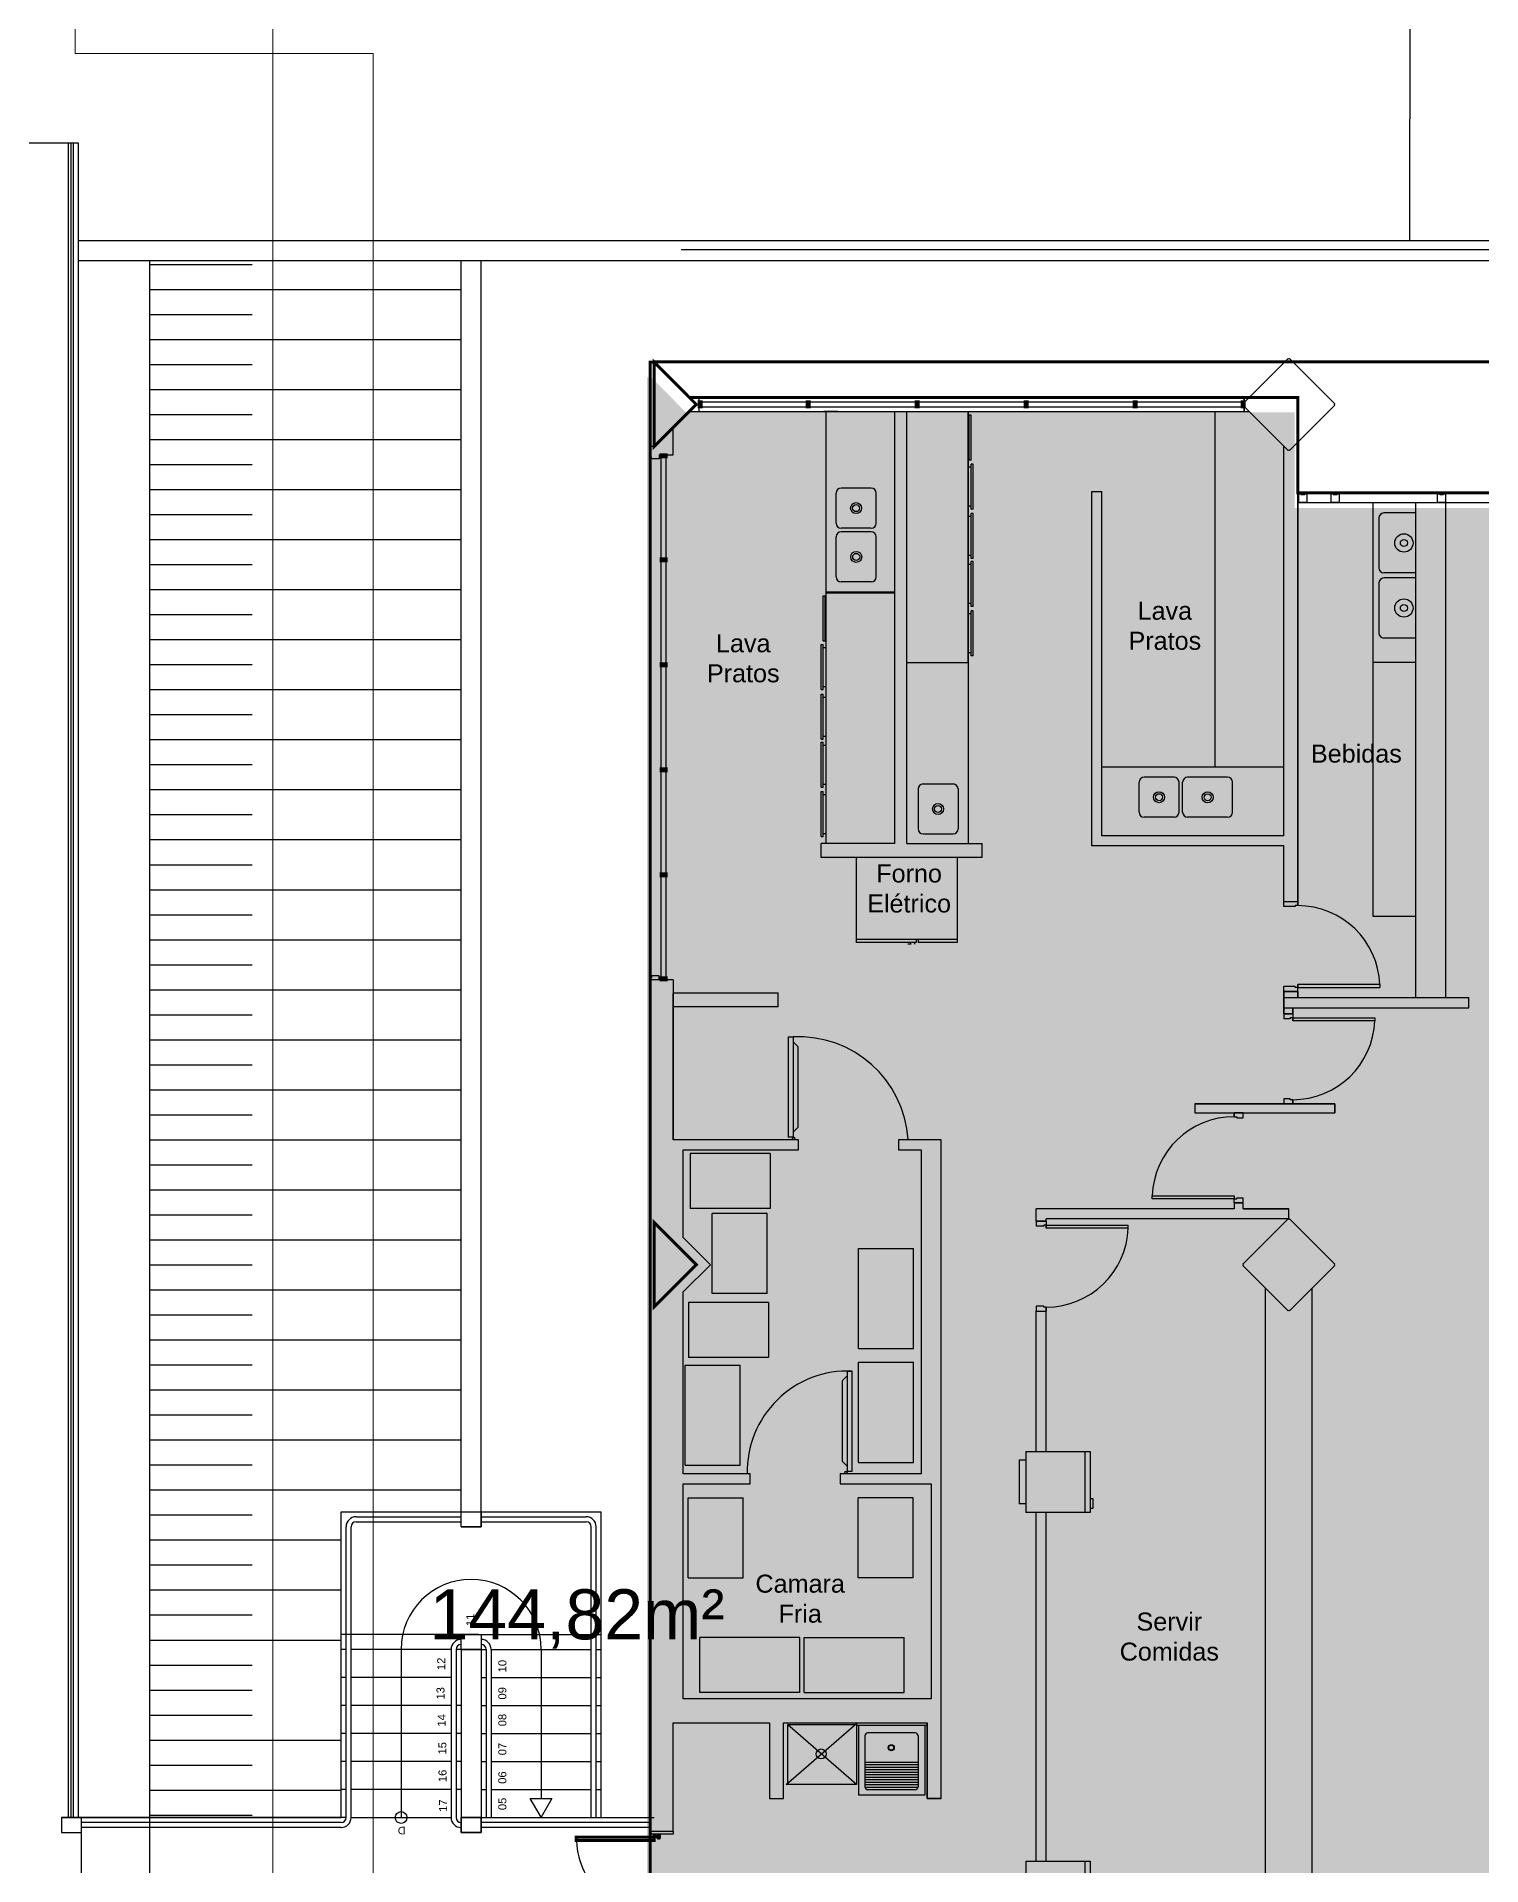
# Model space of a CAD drawing. Header units: metres. Extents: x -331 to 2982, y 362 to 2539.
# Drawn here: x 783.97 to 798.42, y 990.78 to 1009.06 of the extents above; entities that cross this region are included whole.
import ezdxf

# ---------------------------------------------------------------- set-up
doc = ezdxf.new("R2010")
doc.units = ezdxf.units.M
doc.layers.get('0').update_dxf_attribs({"color": 251})
doc.layers.add('_salas', color=251, linetype='Continuous', plot=False)
for name, color, linetype in [('CX', 251, 'Continuous'), ('Div', 251, 'Continuous'), ('Est', 251, 'Continuous'), ('Pis', 251, 'Continuous')]:
    doc.layers.add(name, color=color, linetype=linetype)
doc.styles.add('DESTAQUE', font='arial.ttf', dxfattribs={"height": 0.4})
doc.styles.add('XR_BL2_AND_MON-REV15$0$R60-50', font='swissli.ttf', dxfattribs={"height": 0.08})
doc.styles.add('XR_BL2_AND_MON-REV15$0$R80-75', font='swissli.ttf', dxfattribs={"height": 0.15})

# ---------------------------------------------------------------- blocks, each defined once
blk = doc.blocks.new('XR_BL2_AND_MON-REV15$0$PERFIL_UNIT_ALCOA')
at = {"layer": 'CX', "color": 6}
for p, q in [((-21, 13), (-15, 13)), ((31, 13), (24, 13))]:
    blk.add_line(p, q, dxfattribs=at)
at = {"layer": 'CX'}
blk.add_lwpolyline([(-15, 19), (-15, 13), (-34, 13), (-34, 19), (-35, 19), (-35, 99), (45, 99), (45, 19), (43, 19), (43, 13), (24, 13), (24, 19)], close=True, dxfattribs=at)
blk = doc.blocks.new('XR_BL2_AND_MON-REV15$0$P_M')
at = {"layer": 'Est'}
blk.add_lwpolyline([(0.46, -0.431), (0.453, -0.424), (0.46, -0.417), (0.007, 0.035), (0, 0.028), (-0.007, 0.035), (-0.46, -0.417), (-0.453, -0.424), (-0.46, -0.431), (-0.007, -0.884), (0, -0.877), (0.007, -0.884)], close=True, dxfattribs=at)

msp = doc.modelspace()

# ---------------------------------------------------------------- hatches: boundary and pattern name
at = {"layer": '_salas', "transparency": 33554559}
h = msp.add_hatch(color=256, dxfattribs=at)
h.dxf.hatch_style = 1
h.paths.add_polyline_path([(820.145, 995.212), (820.145, 996.694), (815.201, 996.694), (815.201, 1004.348), (796.551, 1004.348), (796.551, 1005.302), (790.565, 1005.302), (790.467, 1005.302), (790.116, 1005.654), (790.076, 1005.654), (790.076, 979.868), (790.306, 979.868), (790.306, 980.058), (790.46, 980.212), (820.145, 980.212), (820.145, 981.705), (820.386, 981.847), (820.621, 981.997), (820.621, 980.922), (821.261, 980.922), (821.261, 982.473, 0.087526), (823.02, 984.545, 0.418022)])

# ---------------------------------------------------------------- linework, layer by layer
at = {"lineweight": 0}
for points in [[(790.148, 1005.804), (790.148, 1005.807), (815.653, 1005.807), (815.653, 1001.757), (821.702, 1001.757)], [(820.178, 996.844), (815.233, 996.844), (815.233, 1004.498), (796.583, 1004.498), (796.583, 1005.452), (790.597, 1005.452)]]:
    msp.add_lwpolyline(points, dxfattribs=at)
msp.add_lwpolyline([(790.597, 1005.452), (790.499, 1005.452), (790.148, 1005.804), (790.108, 1005.804), (790.108, 980.018), (790.338, 980.018), (790.338, 980.208), (790.492, 980.362), (820.178, 980.362), (820.178, 981.855), (820.418, 981.997), (820.653, 982.147), (820.653, 981.072), (821.293, 981.072), (821.293, 982.623, 0.087526), (823.053, 984.695)], format="xyb", dxfattribs=at)
at = {"layer": 'Div', "color": 230, "linetype": 'Continuous', "lineweight": 0}
msp.add_line((786.335, 1012.125), (786.335, 980.167), dxfattribs=at)
at = {"layer": 'Div', "lineweight": 0}
for p, q in [((792.553, 1000.993), (792.553, 1005.312)), ((792.673, 1000.993), (792.673, 1005.312)), ((796.443, 1001.07), (796.443, 1004.966)), ((796.583, 1000.412), (796.583, 1005.006)), ((796.583, 1005.006), (796.583, 1000.412)), ((794.523, 1004.512), (794.623, 1004.512)), ((794.523, 1000.97), (794.523, 1004.512)), ((794.623, 1001.07), (794.623, 1004.512)), ((796.443, 1001.07), (794.623, 1001.07)), ((791.818, 1000.853), (791.818, 1000.993)), ((792.553, 1000.993), (791.818, 1000.993)), ((791.818, 1000.853), (791.818, 1000.993)), ((792.673, 1000.993), (793.429, 1000.993)), ((793.429, 1000.853), (793.429, 1000.993)), ((796.443, 1000.97), (794.523, 1000.97)), ((796.443, 1000.412), (796.443, 1000.97)), ((792.713, 1000.853), (791.818, 1000.853)), ((793.429, 1000.853), (791.818, 1000.853)), ((790.338, 999.5), (791.388, 999.5)), ((791.388, 999.36), (791.388, 999.5)), ((796.443, 999.452), (796.443, 999.512)), ((796.443, 999.452), (796.443, 999.512)), ((796.443, 999.512), (796.443, 999.452)), ((796.443, 999.512), (796.443, 999.452)), ((796.443, 999.352), (796.443, 999.452)), ((796.443, 999.452), (796.443, 999.292)), ((796.443, 999.452), (798.293, 999.452)), ((796.583, 999.452), (796.583, 999.512)), ((796.583, 999.512), (796.583, 999.452)), ((796.583, 999.512), (796.583, 999.452)), ((796.583, 999.452), (796.583, 999.512)), ((796.583, 999.452), (796.583, 999.512)), ((796.583, 999.512), (796.583, 999.452)), ((798.293, 999.352), (798.293, 999.452)), ((791.388, 999.36), (790.338, 999.36)), ((796.443, 999.292), (796.443, 999.352)), ((796.443, 999.352), (798.293, 999.352)), ((796.533, 999.352), (796.533, 999.292)), ((796.533, 999.292), (796.533, 999.352)), ((795.553, 998.392), (796.953, 998.392)), ((795.553, 998.392), (795.553, 998.302)), ((796.953, 998.392), (795.553, 998.392)), ((795.553, 998.392), (795.553, 998.302)), ((796.953, 998.392), (796.953, 998.302)), ((796.953, 998.302), (796.953, 998.392)), ((795.553, 998.302), (796.953, 998.302)), ((795.553, 998.302), (796.953, 998.302)), ((795.948, 997.402), (795.948, 997.342)), ((796.038, 997.342), (796.038, 997.422)), ((796.038, 997.342), (796.038, 997.402)), ((793.968, 997.219), (793.968, 997.342)), ((795.948, 997.342), (793.968, 997.342)), ((794.068, 997.219), (794.068, 997.242)), ((796.493, 997.242), (794.068, 997.242)), ((794.068, 997.219), (794.068, 997.242)), ((796.038, 997.342), (796.493, 997.342)), ((796.493, 997.342), (796.038, 997.342)), ((796.493, 997.242), (796.493, 997.342)), ((793.968, 994.917), (793.968, 996.319)), ((794.068, 994.917), (794.068, 996.319)), ((793.968, 990.821), (793.968, 994.306)), ((794.068, 990.821), (794.068, 994.306))]:
    msp.add_line(p, q, dxfattribs=at)
at = {"layer": 'Div', "color": 150, "linetype": 'Continuous', "lineweight": 0}
msp.add_lwpolyline([(766.56, 999.851), (766.56, 1052.841), (771.637, 1052.841), (771.637, 1060.058), (780.961, 1060.058), (784.358, 1058.357), (784.358, 1008.888), (787.339, 1008.888), (787.339, 979.124)], dxfattribs=at)
at = {"layer": 'Pis', "extrusion": (7.26423e-11, 1.09877e-07, 1)}
msp.add_line((797.705, 1007.02), (797.71, 1014.904), dxfattribs=at)
at = {"layer": 'Pis'}
for p, q in [((784.394, 1007.993), (783.394, 1007.993)), ((784.294, 991.257), (784.294, 1007.993)), ((784.319, 991.257), (784.319, 1007.993)), ((784.344, 991.257), (784.344, 1007.993)), ((784.394, 991.257), (784.394, 1007.993)), ((784.394, 1007.02), (822.159, 1007.02)), ((790.419, 1006.929), (810.35, 1006.929)), ((784.394, 1006.82), (822.158, 1006.82)), ((785.105, 991.257), (785.105, 1006.82)), ((786.128, 1006.778), (785.105, 1006.778)), ((788.218, 994.163), (788.218, 1006.82)), ((788.418, 994.163), (788.418, 1006.82)), ((786.128, 1006.528), (785.105, 1006.528)), ((788.218, 1006.528), (786.128, 1006.528)), ((786.128, 1006.278), (785.105, 1006.278)), ((786.128, 1006.028), (785.105, 1006.028)), ((788.218, 1006.028), (786.128, 1006.028)), ((815.653, 1005.807), (790.148, 1005.807)), ((786.128, 1005.778), (785.105, 1005.778)), ((786.128, 1005.528), (785.105, 1005.528)), ((788.218, 1005.528), (786.128, 1005.528)), ((790.499, 1005.452), (796.096, 1005.452)), ((790.597, 1005.312), (790.597, 1005.452)), ((790.597, 1005.312), (790.597, 1005.452)), ((790.597, 1005.312), (790.597, 1005.452)), ((796.047, 1005.452), (796.047, 1005.312)), ((796.047, 1005.452), (796.047, 1005.312)), ((796.047, 1005.312), (796.047, 1005.452)), ((786.128, 1005.278), (785.105, 1005.278)), ((790.5, 1005.312), (796.096, 1005.312)), ((790.597, 1005.407), (796.047, 1005.407)), ((790.597, 1005.357), (796.047, 1005.357)), ((791.983, 1005.312), (791.843, 1005.312)), ((791.868, 1000.993), (791.868, 1005.312)), ((791.868, 1000.993), (791.868, 1005.312)), ((792.553, 1000.993), (792.553, 1005.312)), ((792.673, 1000.993), (792.673, 1005.312)), ((793.287, 1005.312), (793.287, 1000.993)), ((793.287, 1005.312), (793.287, 1000.993)), ((793.287, 1002.797), (793.287, 1005.312)), ((793.298, 1004.824), (793.298, 1005.274)), ((793.318, 1005.274), (793.298, 1005.274)), ((793.318, 1004.824), (793.318, 1005.274)), ((795.758, 1001.755), (795.758, 1005.312)), ((795.758, 1001.755), (795.758, 1005.312)), ((790.338, 1004.879), (790.338, 1005.151)), ((790.338, 1004.879), (790.338, 1005.151)), ((786.128, 1005.028), (785.105, 1005.028)), ((788.218, 1005.028), (786.128, 1005.028)), ((790.148, 1004.961), (790.108, 1004.961)), ((790.108, 1004.859), (790.108, 1004.961)), ((796.443, 1001.07), (796.443, 1004.966)), ((796.583, 1000.412), (796.583, 1005.006)), ((796.583, 1005.006), (796.583, 1000.412)), ((786.128, 1004.778), (785.105, 1004.778)), ((790.108, 999.649), (790.108, 1004.859)), ((790.108, 1004.859), (790.123, 1004.859)), ((790.123, 1004.839), (790.123, 1004.859)), ((790.198, 1004.839), (790.123, 1004.839)), ((790.198, 1004.879), (790.198, 1004.839)), ((790.198, 1004.879), (790.338, 1004.879)), ((790.218, 999.629), (790.218, 1004.879)), ((790.268, 999.629), (790.268, 1004.879)), ((793.317, 1004.755), (793.287, 1004.755)), ((793.318, 1004.824), (793.298, 1004.824)), ((793.317, 1004.335), (793.317, 1004.785)), ((793.337, 1004.785), (793.317, 1004.785)), ((793.337, 1004.335), (793.337, 1004.785)), ((786.128, 1004.528), (785.105, 1004.528)), ((788.218, 1004.528), (786.128, 1004.528)), ((792.315, 1004.545), (792.018, 1004.545)), ((791.968, 1004.195), (791.968, 1004.495)), ((792.368, 1004.195), (792.368, 1004.495)), ((792.368, 1004.195), (792.368, 1004.495)), ((793.317, 1004.365), (793.287, 1004.365)), ((794.523, 1004.512), (794.623, 1004.512)), ((794.523, 1000.97), (794.523, 1004.512)), ((794.623, 1001.07), (794.623, 1004.512)), ((814.831, 1004.498), (796.583, 1004.498)), ((814.821, 1004.398), (796.583, 1004.398)), ((814.819, 1004.488), (796.588, 1004.488)), ((796.593, 1004.488), (796.593, 1004.498)), ((797.334, 1004.402), (797.334, 1000.267)), ((797.762, 999.452), (797.762, 1004.398)), ((798.062, 999.452), (798.062, 1004.398)), ((786.128, 1004.278), (785.105, 1004.278)), ((793.317, 1004.262), (793.287, 1004.262)), ((793.337, 1004.335), (793.317, 1004.335)), ((793.317, 1003.842), (793.317, 1004.292)), ((793.337, 1004.292), (793.317, 1004.292)), ((793.337, 1003.842), (793.337, 1004.292)), ((797.394, 1004.247), (797.394, 1003.747)), ((797.762, 1004.297), (797.444, 1004.297)), ((786.128, 1004.028), (785.105, 1004.028)), ((788.218, 1004.028), (786.128, 1004.028)), ((791.968, 1003.658), (791.968, 1004.058)), ((792.315, 1004.145), (792.018, 1004.145)), ((792.318, 1004.108), (792.018, 1004.108)), ((792.368, 1003.658), (792.368, 1004.058)), ((793.317, 1003.872), (793.287, 1003.872)), ((793.337, 1003.842), (793.317, 1003.842)), ((793.317, 1003.361), (793.317, 1003.811)), ((793.337, 1003.811), (793.317, 1003.811)), ((793.337, 1003.361), (793.337, 1003.811)), ((786.128, 1003.778), (785.105, 1003.778)), ((793.317, 1003.781), (793.287, 1003.781)), ((797.762, 1003.697), (797.444, 1003.697)), ((797.762, 1003.647), (797.444, 1003.647)), ((786.128, 1003.528), (785.105, 1003.528)), ((788.218, 1003.528), (786.128, 1003.528)), ((791.837, 1003.02), (791.837, 1003.47)), ((791.837, 1003.47), (791.857, 1003.47)), ((791.857, 1003.02), (791.857, 1003.47)), ((791.868, 1003.508), (792.553, 1003.508)), ((791.868, 1003.498), (792.553, 1003.498)), ((792.318, 1003.608), (792.018, 1003.608)), ((797.394, 1003.597), (797.394, 1003.097)), ((786.128, 1003.278), (785.105, 1003.278)), ((793.317, 1003.391), (793.287, 1003.391)), ((793.317, 1003.288), (793.287, 1003.288)), ((793.337, 1003.361), (793.317, 1003.361)), ((793.317, 1002.868), (793.317, 1003.318)), ((793.337, 1003.318), (793.317, 1003.318)), ((793.337, 1002.868), (793.337, 1003.318)), ((786.128, 1003.028), (785.105, 1003.028)), ((788.218, 1003.028), (786.128, 1003.028)), ((791.818, 1002.531), (791.818, 1002.981)), ((791.818, 1002.981), (791.838, 1002.981)), ((791.837, 1003.02), (791.857, 1003.02)), ((791.838, 1002.531), (791.838, 1002.981)), ((791.838, 1002.951), (791.868, 1002.951)), ((793.317, 1002.898), (793.287, 1002.898)), ((797.762, 1003.047), (797.444, 1003.047)), ((786.128, 1002.778), (785.105, 1002.778)), ((793.287, 1002.798), (792.673, 1002.798)), ((793.337, 1002.868), (793.317, 1002.868)), ((797.334, 1002.807), (797.762, 1002.807)), ((786.128, 1002.528), (785.105, 1002.528)), ((788.218, 1002.528), (786.128, 1002.528)), ((791.818, 1002.531), (791.838, 1002.531)), ((791.838, 1002.561), (791.868, 1002.561)), ((791.818, 1002.037), (791.818, 1002.487)), ((791.818, 1002.487), (791.838, 1002.487)), ((791.838, 1002.037), (791.838, 1002.487)), ((791.838, 1002.457), (791.868, 1002.457)), ((786.128, 1002.278), (785.105, 1002.278)), ((786.128, 1002.028), (785.105, 1002.028)), ((788.218, 1002.028), (786.128, 1002.028)), ((791.818, 1002.037), (791.838, 1002.037)), ((791.818, 1001.557), (791.818, 1002.007)), ((791.818, 1002.007), (791.838, 1002.007)), ((791.838, 1002.067), (791.868, 1002.067)), ((791.838, 1001.557), (791.838, 1002.007)), ((791.838, 1001.977), (791.868, 1001.977)), ((786.128, 1001.778), (785.105, 1001.778)), ((796.443, 1001.755), (794.623, 1001.755)), ((796.443, 1001.755), (794.623, 1001.755)), ((794.996, 1001.307), (794.996, 1001.605)), ((795.346, 1001.655), (795.046, 1001.655)), ((795.396, 1001.307), (795.396, 1001.605)), ((795.432, 1001.305), (795.432, 1001.605)), ((795.882, 1001.655), (795.482, 1001.655)), ((795.932, 1001.305), (795.932, 1001.605)), ((786.128, 1001.528), (785.105, 1001.528)), ((788.218, 1001.528), (786.128, 1001.528)), ((791.818, 1001.557), (791.838, 1001.557)), ((791.818, 1001.064), (791.818, 1001.514)), ((791.818, 1001.514), (791.838, 1001.514)), ((791.838, 1001.587), (791.868, 1001.587)), ((791.838, 1001.064), (791.838, 1001.514)), ((791.838, 1001.484), (791.868, 1001.484)), ((792.787, 1001.538), (792.787, 1001.138)), ((792.837, 1001.588), (793.137, 1001.588)), ((793.187, 1001.538), (793.187, 1001.138)), ((786.128, 1001.278), (785.105, 1001.278)), ((795.346, 1001.255), (795.046, 1001.255)), ((795.346, 1001.255), (795.046, 1001.255)), ((795.882, 1001.255), (795.482, 1001.255)), ((791.818, 1001.064), (791.838, 1001.064)), ((791.838, 1001.094), (791.868, 1001.094)), ((792.837, 1001.088), (793.137, 1001.088)), ((796.443, 1001.07), (794.623, 1001.07)), ((786.128, 1001.028), (785.105, 1001.028)), ((788.218, 1001.028), (786.128, 1001.028)), ((791.818, 1000.853), (791.818, 1000.993)), ((792.553, 1000.993), (791.818, 1000.993)), ((791.818, 1000.853), (791.818, 1000.993)), ((792.673, 1000.993), (793.429, 1000.993)), ((793.429, 1000.853), (793.429, 1000.993)), ((796.443, 1000.97), (794.523, 1000.97)), ((796.443, 1000.412), (796.443, 1000.97)), ((786.128, 1000.778), (785.105, 1000.778)), ((792.713, 1000.853), (791.818, 1000.853)), ((793.429, 1000.853), (791.818, 1000.853)), ((792.167, 1000.853), (792.167, 1000.032)), ((793.179, 1000.853), (793.179, 1000.032)), ((786.128, 1000.528), (785.105, 1000.528)), ((788.218, 1000.528), (786.128, 1000.528)), ((796.443, 1000.362), (796.443, 1000.412)), ((796.443, 1000.362), (796.443, 1000.412)), ((796.443, 1000.412), (796.583, 1000.412)), ((796.558, 1000.362), (796.443, 1000.362)), ((796.583, 1000.372), (796.558, 1000.372)), ((796.558, 1000.372), (796.558, 1000.362)), ((796.583, 1000.372), (796.583, 1000.412)), ((796.583, 1000.412), (796.583, 1000.372)), ((786.128, 1000.278), (785.105, 1000.278)), ((797.334, 1000.267), (797.762, 1000.267)), ((786.128, 1000.028), (785.105, 1000.028)), ((788.218, 1000.028), (786.128, 1000.028)), ((793.179, 1000.032), (792.167, 1000.032)), ((792.167, 1000.032), (792.167, 1000.002)), ((792.767, 1000.002), (792.167, 1000.002)), ((792.719, 999.986), (792.685, 999.986)), ((792.716, 999.986), (792.716, 1000.002)), ((792.75, 1000.002), (792.75, 999.986)), ((792.767, 1000.032), (792.767, 1000.002)), ((792.789, 1000.032), (792.789, 1000.002)), ((793.179, 1000.002), (792.789, 1000.002)), ((793.179, 1000.032), (793.179, 1000.002)), ((786.128, 999.778), (785.105, 999.778)), ((790.123, 999.649), (790.108, 999.649)), ((790.108, 999.649), (790.108, 999.629)), ((790.108, 991.122), (790.108, 999.629)), ((790.338, 999.629), (790.108, 999.629)), ((790.123, 999.669), (790.123, 999.649)), ((790.198, 999.669), (790.123, 999.669)), ((790.338, 999.629), (790.148, 999.629)), ((790.198, 999.629), (790.198, 999.669)), ((790.338, 999.629), (790.338, 998.03)), ((786.128, 999.528), (785.105, 999.528)), ((788.218, 999.528), (786.128, 999.528)), ((790.338, 999.5), (791.388, 999.5)), ((790.338, 998.03), (790.338, 999.493)), ((791.388, 999.36), (791.388, 999.5)), ((796.443, 999.512), (796.443, 999.562)), ((796.558, 999.562), (796.443, 999.562)), ((796.443, 999.452), (796.443, 999.512)), ((796.443, 999.452), (796.443, 999.512)), ((796.443, 999.512), (796.443, 999.452)), ((796.443, 999.512), (796.443, 999.452)), ((796.443, 999.512), (796.583, 999.512)), ((796.583, 999.512), (796.443, 999.512)), ((796.443, 999.512), (796.583, 999.512)), ((796.443, 999.352), (796.443, 999.452)), ((796.443, 999.452), (796.443, 999.292)), ((796.443, 999.452), (798.293, 999.452)), ((796.558, 999.552), (796.558, 999.562)), ((796.583, 999.552), (796.558, 999.552)), ((796.583, 999.512), (796.583, 999.582)), ((796.583, 999.582), (796.583, 999.552)), ((797.403, 999.582), (796.583, 999.582)), ((796.583, 999.552), (797.403, 999.552)), ((796.583, 999.452), (796.583, 999.512)), ((796.583, 999.512), (796.583, 999.452)), ((796.583, 999.512), (796.583, 999.452)), ((796.583, 999.452), (796.583, 999.512)), ((796.583, 999.452), (796.583, 999.512)), ((796.583, 999.512), (796.583, 999.452)), ((797.403, 999.582), (797.403, 999.552)), ((798.293, 999.352), (798.293, 999.452)), ((786.128, 999.278), (785.105, 999.278)), ((791.388, 999.36), (790.338, 999.36)), ((796.443, 999.292), (796.443, 999.352)), ((796.443, 999.352), (798.293, 999.352)), ((796.443, 999.292), (796.533, 999.292)), ((796.533, 999.292), (796.443, 999.292)), ((796.443, 999.292), (796.443, 999.242)), ((796.443, 999.292), (796.533, 999.292)), ((796.508, 999.242), (796.443, 999.242)), ((796.508, 999.252), (796.508, 999.242)), ((796.533, 999.252), (796.508, 999.252)), ((796.533, 999.352), (796.533, 999.292)), ((796.533, 999.292), (796.533, 999.352)), ((796.533, 999.292), (796.533, 999.222)), ((796.533, 999.222), (796.533, 999.252)), ((796.533, 999.252), (797.353, 999.252)), ((797.353, 999.252), (797.353, 999.222)), ((791.487, 999.059), (791.537, 999.059)), ((791.487, 999.059), (791.487, 998.059)), ((791.537, 999.059), (791.537, 998.059)), ((797.353, 999.222), (796.533, 999.222)), ((786.128, 999.028), (785.105, 999.028)), ((788.218, 999.028), (786.128, 999.028)), ((791.537, 999.009), (791.587, 998.959)), ((791.587, 998.159), (791.587, 998.959)), ((786.128, 998.778), (785.105, 998.778)), ((786.128, 998.528), (785.105, 998.528)), ((788.218, 998.528), (786.128, 998.528)), ((795.553, 998.392), (796.953, 998.392)), ((795.553, 998.392), (795.553, 998.302)), ((796.953, 998.392), (795.553, 998.392)), ((795.553, 998.392), (795.553, 998.302)), ((796.443, 998.442), (796.443, 998.392)), ((796.508, 998.442), (796.443, 998.442)), ((796.443, 998.442), (796.443, 998.392)), ((796.443, 998.392), (796.533, 998.392)), ((796.508, 998.432), (796.508, 998.442)), ((796.533, 998.432), (796.508, 998.432)), ((796.533, 998.432), (796.533, 998.392)), ((796.533, 998.392), (796.533, 998.432)), ((796.953, 998.392), (796.953, 998.302)), ((796.953, 998.302), (796.953, 998.392)), ((786.128, 998.278), (785.105, 998.278)), ((791.537, 998.109), (791.587, 998.159)), ((795.553, 998.302), (796.953, 998.302)), ((795.553, 998.302), (796.953, 998.302)), ((795.948, 998.262), (795.948, 998.302)), ((795.948, 998.302), (795.948, 998.262)), ((796.038, 998.302), (795.948, 998.302)), ((795.948, 998.262), (795.973, 998.262)), ((795.973, 998.262), (795.973, 998.252)), ((795.973, 998.252), (796.038, 998.252)), ((796.038, 998.252), (796.038, 998.302)), ((796.038, 998.252), (796.038, 998.302)), ((786.128, 998.028), (785.105, 998.028)), ((788.218, 998.028), (786.128, 998.028)), ((791.591, 998.03), (790.338, 998.03)), ((791.537, 998.059), (791.487, 998.059)), ((791.591, 997.93), (791.591, 998.03)), ((793.018, 998.03), (792.591, 998.03)), ((792.591, 998.03), (792.591, 997.93)), ((793.018, 991.447), (793.018, 998.03)), ((786.128, 997.778), (785.105, 997.778)), ((790.438, 997.055), (790.438, 997.93)), ((790.438, 997.93), (791.591, 997.93)), ((790.509, 997.894), (790.509, 997.344)), ((791.309, 997.894), (790.509, 997.894)), ((791.309, 997.894), (791.309, 997.344)), ((792.591, 997.93), (792.818, 997.93)), ((792.818, 997.93), (792.818, 994.694)), ((786.128, 997.528), (785.105, 997.528)), ((788.218, 997.528), (786.128, 997.528)), ((795.128, 997.472), (795.948, 997.472)), ((795.128, 997.442), (795.128, 997.472)), ((795.948, 997.442), (795.128, 997.442)), ((795.948, 997.472), (795.948, 997.442)), ((795.948, 997.402), (795.948, 997.442)), ((795.948, 997.442), (795.973, 997.442)), ((795.948, 997.402), (795.948, 997.342)), ((796.038, 997.402), (795.948, 997.402)), ((795.948, 997.402), (796.038, 997.402)), ((796.038, 997.402), (795.948, 997.402)), ((795.973, 997.452), (796.038, 997.452)), ((795.973, 997.442), (795.973, 997.452)), ((796.038, 997.402), (796.038, 997.452)), ((796.038, 997.342), (796.038, 997.422)), ((796.038, 997.342), (796.038, 997.402)), ((786.128, 997.278), (785.105, 997.278)), ((791.309, 997.344), (790.509, 997.344)), ((791.278, 997.295), (790.728, 997.295)), ((790.728, 996.495), (790.728, 997.295)), ((791.278, 996.495), (791.278, 997.295)), ((793.968, 997.219), (793.968, 997.342)), ((795.948, 997.342), (793.968, 997.342)), ((793.968, 997.219), (794.068, 997.219)), ((794.068, 997.219), (793.968, 997.219)), ((793.968, 997.219), (793.968, 997.169)), ((793.968, 997.219), (794.068, 997.219)), ((794.068, 997.219), (794.068, 997.242)), ((796.493, 997.242), (794.068, 997.242)), ((794.068, 997.219), (794.068, 997.242)), ((794.068, 997.219), (794.068, 997.149)), ((796.038, 997.342), (796.493, 997.342)), ((796.493, 997.342), (796.038, 997.342)), ((796.493, 997.242), (796.493, 997.342)), ((790.711, 996.783), (790.438, 997.055)), ((794.043, 997.169), (793.968, 997.169)), ((794.043, 997.179), (794.043, 997.169)), ((794.068, 997.179), (794.043, 997.179)), ((794.068, 997.149), (794.068, 997.179)), ((794.068, 997.179), (794.888, 997.179)), ((794.888, 997.149), (794.068, 997.149)), ((794.888, 997.149), (794.888, 997.179)), ((786.128, 997.028), (785.105, 997.028)), ((788.218, 997.028), (786.128, 997.028)), ((792.19, 996.945), (792.74, 996.945)), ((792.19, 995.945), (792.19, 996.945)), ((792.74, 995.945), (792.74, 996.945)), ((786.128, 996.778), (785.105, 996.778)), ((790.438, 996.51), (790.711, 996.783)), ((786.128, 996.528), (785.105, 996.528)), ((788.218, 996.528), (786.128, 996.528)), ((790.438, 994.694), (790.438, 996.51)), ((791.278, 996.495), (790.728, 996.495)), ((796.26, 989.266), (796.26, 996.549)), ((796.726, 989.266), (796.726, 996.549)), ((790.493, 996.405), (790.493, 995.855)), ((791.293, 996.405), (790.493, 996.405)), ((791.293, 996.405), (791.293, 995.855)), ((793.968, 996.369), (793.968, 996.319)), ((794.043, 996.369), (793.968, 996.369)), ((793.968, 996.369), (793.968, 996.319)), ((793.968, 994.917), (793.968, 996.319)), ((793.968, 996.319), (794.068, 996.319)), ((794.043, 996.359), (794.043, 996.369)), ((794.068, 996.359), (794.043, 996.359)), ((794.068, 996.359), (794.068, 996.319)), ((794.068, 996.319), (794.068, 996.359)), ((794.068, 994.917), (794.068, 996.319)), ((786.128, 996.278), (785.105, 996.278)), ((786.128, 996.028), (785.105, 996.028)), ((788.218, 996.028), (786.128, 996.028)), ((792.19, 995.945), (792.74, 995.945)), ((786.128, 995.778), (785.105, 995.778)), ((790.457, 995.779), (791.007, 995.779)), ((790.457, 994.779), (790.457, 995.779)), ((791.293, 995.855), (790.493, 995.855)), ((791.007, 994.779), (791.007, 995.779)), ((792.19, 995.807), (792.74, 995.807)), ((792.19, 994.807), (792.19, 995.807)), ((792.74, 994.807), (792.74, 995.807)), ((792.079, 995.672), (792.029, 995.622)), ((792.029, 995.62), (792.029, 994.82)), ((792.079, 995.72), (792.079, 994.72)), ((792.079, 995.72), (792.129, 995.72)), ((792.129, 994.719), (792.129, 995.719)), ((786.128, 995.528), (785.105, 995.528)), ((788.218, 995.528), (786.128, 995.528)), ((786.128, 995.278), (785.105, 995.278)), ((786.128, 995.028), (785.105, 995.028)), ((788.218, 995.028), (786.128, 995.028)), ((793.865, 994.917), (794.509, 994.917)), ((793.865, 994.917), (793.865, 994.306)), ((794.453, 994.917), (794.453, 994.306)), ((794.509, 994.917), (794.509, 994.306)), ((786.128, 994.778), (785.105, 994.778)), ((791.109, 994.694), (790.438, 994.694)), ((790.457, 994.779), (791.007, 994.779)), ((791.109, 994.594), (791.109, 994.694)), ((792.818, 994.694), (792.009, 994.694)), ((792.009, 994.694), (792.009, 994.594)), ((792.079, 994.77), (792.029, 994.82)), ((792.079, 994.72), (792.129, 994.72)), ((792.19, 994.807), (792.74, 994.807)), ((793.796, 994.831), (793.796, 994.392)), ((793.796, 994.831), (793.865, 994.831)), ((786.128, 994.528), (785.105, 994.528)), ((788.218, 994.528), (786.128, 994.528)), ((790.439, 992.442), (790.438, 994.594)), ((790.438, 994.594), (791.109, 994.594)), ((792.009, 994.594), (792.918, 994.594)), ((792.918, 994.594), (792.918, 992.442)), ((787.018, 994.313), (789.618, 994.313)), ((787.018, 991.257), (787.018, 994.313)), ((788.218, 994.163), (788.218, 994.313)), ((788.218, 994.313), (788.418, 994.313)), ((788.418, 994.313), (788.418, 994.163)), ((789.618, 991.257), (789.618, 994.313)), ((790.487, 994.453), (791.037, 994.453)), ((790.487, 993.653), (790.487, 994.453)), ((791.037, 993.653), (791.037, 994.453)), ((792.739, 994.453), (792.189, 994.453)), ((792.189, 993.653), (792.189, 994.453)), ((792.739, 993.653), (792.739, 994.453)), ((793.865, 994.392), (793.796, 994.392)), ((794.509, 994.306), (793.865, 994.306)), ((793.968, 990.821), (793.968, 994.306)), ((794.068, 990.821), (794.068, 994.306)), ((794.538, 994.442), (794.509, 994.442)), ((794.509, 994.348), (794.538, 994.348)), ((794.538, 994.348), (794.538, 994.442)), ((786.128, 994.278), (785.105, 994.278)), ((787.068, 991.257), (787.068, 994.163)), ((787.118, 991.257), (787.118, 994.163)), ((787.168, 994.263), (788.218, 994.263)), ((787.168, 994.213), (788.218, 994.213)), ((788.218, 994.163), (788.418, 994.163)), ((788.418, 994.163), (788.218, 994.163)), ((788.418, 994.263), (789.468, 994.263)), ((788.418, 994.213), (789.468, 994.213)), ((789.518, 991.257), (789.518, 994.163)), ((789.568, 991.257), (789.568, 994.163)), ((786.128, 994.028), (785.105, 994.028)), ((787.018, 994.028), (786.128, 994.028)), ((786.128, 993.778), (785.105, 993.778)), ((790.487, 993.653), (791.037, 993.653)), ((792.739, 993.653), (792.189, 993.653)), ((786.128, 993.528), (785.105, 993.528)), ((787.018, 993.528), (786.128, 993.528)), ((786.128, 993.278), (785.105, 993.278)), ((786.128, 993.028), (785.105, 993.028)), ((787.018, 993.028), (786.128, 993.028)), ((788.393, 993.087), (787.018, 993.087)), ((788.218, 992.937), (788.218, 993.087)), ((788.218, 993.087), (788.418, 993.087)), ((788.418, 993.087), (789.618, 993.087)), ((788.418, 993.087), (788.418, 992.937)), ((790.604, 992.506), (790.604, 993.056)), ((791.604, 993.056), (790.604, 993.056)), ((791.604, 992.506), (791.604, 993.056)), ((791.648, 992.506), (791.648, 993.056)), ((791.648, 993.056), (792.648, 993.056)), ((792.648, 992.506), (792.648, 993.056)), ((787.068, 992.937), (787.018, 992.937)), ((788.118, 992.937), (787.118, 992.937)), ((787.618, 992.937), (787.618, 991.257)), ((788.118, 992.937), (788.118, 991.257)), ((788.218, 992.937), (788.168, 992.937)), ((788.168, 992.937), (788.168, 991.257)), ((788.218, 992.937), (788.218, 991.257)), ((788.218, 992.937), (788.418, 992.937)), ((788.418, 992.937), (788.218, 992.937)), ((788.418, 992.937), (788.468, 992.937)), ((788.418, 992.937), (788.418, 991.257)), ((788.468, 992.937), (788.468, 991.257)), ((788.518, 992.937), (788.518, 991.257)), ((788.518, 992.937), (789.518, 992.937)), ((789.018, 992.937), (789.018, 991.446)), ((789.568, 992.937), (789.618, 992.937)), ((786.128, 992.778), (785.105, 992.778)), ((787.068, 992.657), (787.018, 992.657)), ((788.118, 992.657), (787.118, 992.657)), ((788.418, 992.657), (788.468, 992.657)), ((788.518, 992.657), (789.518, 992.657)), ((789.568, 992.657), (789.618, 992.657)), ((786.128, 992.528), (785.105, 992.528)), ((791.604, 992.506), (790.604, 992.506)), ((791.648, 992.506), (792.648, 992.506)), ((786.128, 992.278), (785.105, 992.278)), ((787.068, 992.377), (787.018, 992.377)), ((788.118, 992.377), (787.118, 992.377)), ((788.218, 992.377), (788.168, 992.377)), ((788.418, 992.377), (788.468, 992.377)), ((788.518, 992.377), (789.518, 992.377)), ((789.568, 992.377), (789.618, 992.377)), ((792.918, 992.442), (790.439, 992.442)), ((787.068, 992.097), (787.018, 992.097)), ((788.118, 992.097), (787.118, 992.097)), ((788.218, 992.097), (788.168, 992.097)), ((788.418, 992.097), (788.468, 992.097)), ((788.518, 992.097), (789.518, 992.097)), ((789.568, 992.097), (789.618, 992.097)), ((790.338, 991.122), (790.338, 992.202)), ((790.338, 992.202), (791.301, 992.202)), ((791.301, 992.202), (791.301, 991.447)), ((791.441, 992.202), (792.878, 992.202)), ((791.441, 991.447), (791.441, 992.202)), ((791.441, 991.447), (791.441, 992.202)), ((791.468, 991.587), (792.171, 992.197)), ((791.483, 992.182), (791.483, 991.587)), ((792.171, 992.182), (791.483, 992.182)), ((792.171, 991.587), (791.485, 992.182)), ((792.171, 992.197), (792.171, 991.587)), ((792.873, 992.177), (792.171, 992.177)), ((792.191, 992.177), (792.191, 991.482)), ((792.503, 992.102), (792.286, 992.102)), ((792.758, 992.102), (792.503, 992.102)), ((792.853, 992.177), (792.853, 991.482)), ((792.878, 991.447), (792.878, 992.202)), ((792.878, 992.202), (792.878, 991.447)), ((786.128, 992.028), (785.105, 992.028)), ((787.018, 992.028), (786.128, 992.028)), ((792.256, 992.072), (792.256, 991.565)), ((792.788, 992.072), (792.788, 991.565)), ((786.128, 991.778), (785.105, 991.778)), ((787.068, 991.817), (787.018, 991.817)), ((788.118, 991.817), (787.118, 991.817)), ((788.218, 991.817), (788.168, 991.817)), ((788.418, 991.817), (788.468, 991.817)), ((788.518, 991.817), (789.518, 991.817)), ((789.568, 991.817), (789.618, 991.817)), ((792.788, 991.808), (792.256, 991.808)), ((792.788, 991.783), (792.256, 991.783)), ((792.788, 991.758), (792.256, 991.758)), ((792.788, 991.733), (792.256, 991.733)), ((792.171, 991.587), (791.468, 991.587)), ((792.788, 991.708), (792.256, 991.708)), ((792.788, 991.683), (792.256, 991.683)), ((792.788, 991.658), (792.256, 991.658)), ((792.788, 991.633), (792.256, 991.633)), ((792.788, 991.608), (792.256, 991.608)), ((792.788, 991.583), (792.256, 991.583)), ((792.787, 991.558), (792.256, 991.558)), ((786.128, 991.528), (785.105, 991.528)), ((787.018, 991.528), (786.128, 991.528)), ((787.068, 991.537), (787.018, 991.537)), ((788.118, 991.537), (787.118, 991.537)), ((788.218, 991.537), (788.168, 991.537)), ((788.418, 991.537), (788.468, 991.537)), ((788.518, 991.537), (789.518, 991.537)), ((789.018, 991.259), (788.91, 991.446)), ((788.91, 991.446), (789.126, 991.446)), ((789.126, 991.446), (789.018, 991.259)), ((789.568, 991.537), (789.618, 991.537)), ((791.301, 991.447), (791.441, 991.447)), ((792.853, 991.482), (792.191, 991.482)), ((792.758, 991.535), (792.286, 991.535)), ((793.018, 991.447), (792.878, 991.447)), ((792.878, 991.447), (793.018, 991.447)), ((784.223, 991.257), (784.423, 991.257)), ((784.223, 991.257), (784.223, 991.107)), ((784.423, 991.257), (784.223, 991.257)), ((784.423, 991.257), (787.018, 991.257)), ((784.423, 991.107), (784.423, 991.257)), ((787.068, 991.257), (784.423, 991.257)), ((787.018, 991.207), (784.423, 991.207)), ((787.018, 991.207), (784.423, 991.207)), ((786.128, 991.278), (785.105, 991.278)), ((785.105, 989.307), (785.105, 991.257)), ((787.118, 991.257), (788.118, 991.257)), ((788.218, 991.257), (788.418, 991.257)), ((788.218, 991.257), (788.218, 991.107)), ((788.418, 991.257), (788.218, 991.257)), ((788.218, 991.107), (788.218, 991.257)), ((788.218, 991.257), (788.418, 991.257)), ((788.418, 991.107), (788.418, 991.257)), ((788.418, 991.257), (790.148, 991.257)), ((788.418, 991.257), (788.418, 991.107)), ((790.108, 991.207), (788.418, 991.207)), ((790.108, 991.207), (788.418, 991.207)), ((784.223, 991.107), (784.423, 991.107)), ((787.018, 991.157), (784.423, 991.157)), ((787.018, 991.157), (784.423, 991.157)), ((784.423, 989.457), (784.423, 991.107)), ((788.218, 991.107), (788.418, 991.107)), ((788.218, 991.107), (788.418, 991.107)), ((788.418, 991.107), (788.218, 991.107)), ((790.108, 991.157), (788.418, 991.157)), ((790.108, 991.157), (788.418, 991.157)), ((790.108, 991.122), (790.338, 991.122)), ((790.108, 991.122), (790.108, 991.102)), ((790.108, 991.102), (790.123, 991.102)), ((790.123, 991.092), (790.123, 991.102)), ((790.338, 991.092), (790.123, 991.092)), ((790.148, 991.122), (790.338, 991.122)), ((790.148, 991.122), (790.338, 991.122)), ((790.338, 991.122), (790.338, 991.092)), ((793.865, 990.821), (794.509, 990.821)), ((793.865, 990.821), (793.865, 990.21)), ((794.453, 990.821), (794.453, 990.21)), ((794.509, 990.821), (794.509, 990.21))]:
    msp.add_line(p, q, dxfattribs=at)
at = {"layer": 'Pis', "const_width": 0.03}
msp.add_lwpolyline([(790.597, 1005.452), (790.499, 1005.452), (790.148, 1005.804), (790.108, 1005.804), (790.108, 980.018), (790.338, 980.018), (790.338, 980.208), (790.492, 980.362), (820.178, 980.362), (820.178, 981.855), (820.418, 981.997), (820.653, 982.147), (820.653, 981.072), (821.293, 981.072), (821.293, 982.623, 0.087526), (823.053, 984.695)], format="xyb", dxfattribs=at)
for points in [[(790.148, 1005.805), (790.569, 1005.382), (790.148, 1004.96)], [(790.597, 1005.357), (790.597, 1005.407), (790.617, 1005.407), (790.617, 1005.357)], [(791.677, 1005.357), (791.677, 1005.407), (791.697, 1005.407), (791.697, 1005.357)], [(792.767, 1005.357), (792.767, 1005.407), (792.787, 1005.407), (792.787, 1005.357)], [(793.857, 1005.357), (793.857, 1005.407), (793.877, 1005.407), (793.877, 1005.357)], [(794.947, 1005.357), (794.947, 1005.407), (794.967, 1005.407), (794.967, 1005.357)], [(796.027, 1005.357), (796.027, 1005.407), (796.047, 1005.407), (796.047, 1005.357)], [(790.218, 1004.859), (790.268, 1004.859), (790.268, 1004.879), (790.218, 1004.879)], [(790.218, 1003.819), (790.268, 1003.819), (790.268, 1003.839), (790.218, 1003.839)], [(790.218, 1002.769), (790.268, 1002.769), (790.268, 1002.789), (790.218, 1002.789)], [(790.218, 1001.719), (790.268, 1001.719), (790.268, 1001.739), (790.218, 1001.739)], [(790.218, 1000.669), (790.268, 1000.669), (790.268, 1000.689), (790.218, 1000.689)], [(790.218, 999.629), (790.268, 999.629), (790.268, 999.649), (790.218, 999.649)], [(790.148, 997.206), (790.569, 996.783), (790.148, 996.361)], [(789.369, 991.026), (789.369, 991.061), (790.149, 991.061), (790.149, 991.026)]]:
    msp.add_lwpolyline(points, close=True, dxfattribs=at)
for points in [[(790.148, 1005.804), (790.148, 1005.807), (815.653, 1005.807), (815.653, 1001.757), (821.702, 1001.757)], [(820.178, 996.844), (815.233, 996.844), (815.233, 1004.498), (796.583, 1004.498), (796.583, 1005.452), (790.597, 1005.452)]]:
    msp.add_lwpolyline(points, dxfattribs=at)
msp.add_lwpolyline([(790.201, 991.054, -0.414214), (790.199, 991.052), (790.188, 991.052, -0.414214), (790.186, 991.054), (790.186, 991.066, 0.414214), (790.185, 991.067), (790.15, 991.067, -0.414214), (790.148, 991.069), (790.148, 991.08, -0.414214), (790.15, 991.082), (790.156, 991.082), (790.156, 991.081), (790.15, 991.081, 0.414214), (790.149, 991.08), (790.149, 991.069, 0.414214), (790.15, 991.068), (790.185, 991.068, -0.414214), (790.187, 991.066), (790.187, 991.054, 0.414214), (790.188, 991.053), (790.199, 991.053, 0.414214), (790.2, 991.054), (790.2, 991.08, 0.414214), (790.199, 991.081), (790.193, 991.081), (790.193, 991.082), (790.199, 991.082, -0.414214), (790.201, 991.08)], format="xyb", close=True, dxfattribs=at)
at = {"layer": 'Pis'}
for centre, radius in [((792.167, 1004.345), 0.055), ((792.167, 1004.345), 0.035), ((797.644, 1003.997), 0.0917), ((797.644, 1003.997), 0.035), ((792.168, 1003.858), 0.055), ((792.168, 1003.858), 0.035), ((797.644, 1003.347), 0.0917), ((797.644, 1003.347), 0.035), ((795.196, 1001.456), 0.055), ((795.196, 1001.456), 0.035), ((795.682, 1001.455), 0.055), ((795.682, 1001.455), 0.035), ((792.987, 1001.338), 0.055), ((792.987, 1001.338), 0.035), ((791.543, 998.046), 0.0125), ((792.066, 994.708), 0.0125), ((791.819, 991.892), 0.05), ((792.519, 991.955), 0.0301), ((792.519, 991.955), 0.025), ((787.618, 991.257), 0.0587)]:
    msp.add_circle(centre, radius, dxfattribs=at)
for centre, radius, start, end in [((792.018, 1004.495), 0.05, 90, 180), ((792.318, 1004.495), 0.05, 0, 90), ((792.018, 1004.195), 0.05, 180, 270), ((792.318, 1004.195), 0.05, 270, 0), ((797.444, 1004.247), 0.05, 90, 180), ((792.018, 1004.058), 0.05, 90, 180), ((792.318, 1004.058), 0.05, 0, 90), ((792.018, 1003.658), 0.05, 180, 270), ((792.318, 1003.658), 0.05, 270, 0), ((797.444, 1003.747), 0.05, 180, 270), ((797.444, 1003.597), 0.05, 90, 180), ((797.444, 1003.097), 0.05, 180, 270), ((795.046, 1001.605), 0.05, 90, 180), ((795.346, 1001.605), 0.05, 0, 90), ((795.482, 1001.605), 0.05, 90, 180), ((795.882, 1001.605), 0.05, 0, 90), ((792.837, 1001.538), 0.05, 90, 180), ((793.137, 1001.538), 0.05, 0, 90), ((795.046, 1001.305), 0.05, 180, 270), ((795.346, 1001.305), 0.05, 270, 0), ((795.482, 1001.305), 0.05, 180, 270), ((795.882, 1001.305), 0.05, 270, 0), ((792.837, 1001.138), 0.05, 180, 270), ((793.137, 1001.138), 0.05, 270, 0), ((796.583, 999.551), 0.821, 2.1626, 89.9724), ((791.591, 997.961), 1.1, 3.8396, 92.8277), ((796.533, 999.253), 0.821, 270.0276, 357.8374), ((795.948, 997.441), 0.821, 90.0276, 177.8374), ((794.068, 997.18), 0.821, 270.0276, 357.8374), ((792.083, 994.716), 1.004, 87.3735, 181.4721), ((787.168, 994.163), 0.1, 90, 180), ((787.168, 994.163), 0.05, 90, 180), ((789.468, 994.163), 0.1, 0, 90), ((789.468, 994.163), 0.05, 0, 90), ((788.318, 992.937), 0.7, 0, 180), ((788.218, 992.937), 0.1, 90, 180), ((788.418, 992.937), 0.1, 0, 90), ((788.218, 992.937), 0.05, 90, 180), ((788.418, 992.937), 0.05, 0, 90), ((792.286, 992.072), 0.03, 90, 180), ((792.758, 992.072), 0.03, 0, 90), ((792.286, 991.565), 0.03, 179.9652, 270), ((792.758, 991.565), 0.03, 270, 0.0348), ((787.018, 991.257), 0.1, 270, 0), ((787.018, 991.257), 0.05, 270, 0), ((788.218, 991.257), 0.1, 180, 270), ((788.218, 991.257), 0.05, 180, 270), ((790.146, 991.057), 0.776, 179.7087, 272.8597)]:
    msp.add_arc(centre, radius, start, end, dxfattribs=at)

# ---------------------------------------------------------------- block references
at = {"layer": 'Pis', "rotation": 90}
for p in [(796.069, 1005.382), (796.069, 996.782)]:
    msp.add_blockref('XR_BL2_AND_MON-REV15$0$P_M', p, dxfattribs=at)
at = {"layer": 'Pis', "xscale": 0.001000000000203727, "yscale": 0.001000000000203727, "zscale": 0.001000000000203727, "rotation": 180}
for p in [(796.638, 1004.501), (796.962, 1004.501), (798.026, 1004.501)]:
    msp.add_blockref('XR_BL2_AND_MON-REV15$0$PERFIL_UNIT_ALCOA', p, dxfattribs=at)

# ---------------------------------------------------------------- texts
at = {"layer": 'Pis'}
for s, height, rotation, style, p in [('11', 0.08, 90, 'XR_BL2_AND_MON-REV15$0$R60-50', (788.35, 993.17)), ('12', 0.08, 90, 'XR_BL2_AND_MON-REV15$0$R60-50', (788.059, 992.731)), ('10', 0.08, 90, 'XR_BL2_AND_MON-REV15$0$R60-50', (788.67, 992.708)), ('13', 0.08, 90, 'XR_BL2_AND_MON-REV15$0$R60-50', (788.052, 992.436)), ('09', 0.08, 90, 'XR_BL2_AND_MON-REV15$0$R60-50', (788.67, 992.436)), ('14', 0.08, 90, 'XR_BL2_AND_MON-REV15$0$R60-50', (788.062, 992.166)), ('08', 0.08, 90, 'XR_BL2_AND_MON-REV15$0$R60-50', (788.67, 992.169)), ('15', 0.08, 90, 'XR_BL2_AND_MON-REV15$0$R60-50', (788.07, 991.887)), ('07', 0.08, 90, 'XR_BL2_AND_MON-REV15$0$R60-50', (788.67, 991.879)), ('16', 0.08, 90, 'XR_BL2_AND_MON-REV15$0$R60-50', (788.072, 991.611)), ('06', 0.08, 90, 'XR_BL2_AND_MON-REV15$0$R60-50', (788.67, 991.594)), ('17', 0.08, 90, 'XR_BL2_AND_MON-REV15$0$R60-50', (788.078, 991.313)), ('05', 0.08, 90, 'XR_BL2_AND_MON-REV15$0$R60-50', (788.67, 991.331)), ('D', 0.075, 180, 'XR_BL2_AND_MON-REV15$0$R80-75', (787.661, 991.164))]:
    msp.add_text(s, height=height, rotation=rotation, dxfattribs=dict(at, style=style)).set_placement(p)
at = {"layer": 'Pis', "width": 2.2626, "style": 'DESTAQUE'}
for s, insert, char_height, attachment_point in [('Lava\\PPratos', (795.254, 1002.927), 0.18, 8), ('Lava\\PPratos', (791.039, 1002.602), 0.18, 8), ('Bebidas', (797.169, 1001.799), 0.18, 8), ('Forno\\PElétrico', (792.697, 1000.301), 0.18, 8), ('Camara\\PFria', (791.608, 993.202), 0.18, 8), ('144,82m²', (789.377, 993.538), 0.5, 2), ('Servir\\PComidas', (795.299, 992.823), 0.18, 8)]:
    msp.add_mtext(s, dxfattribs=dict(at, insert=insert, char_height=char_height, attachment_point=attachment_point))

doc.saveas('drawing.dxf')
